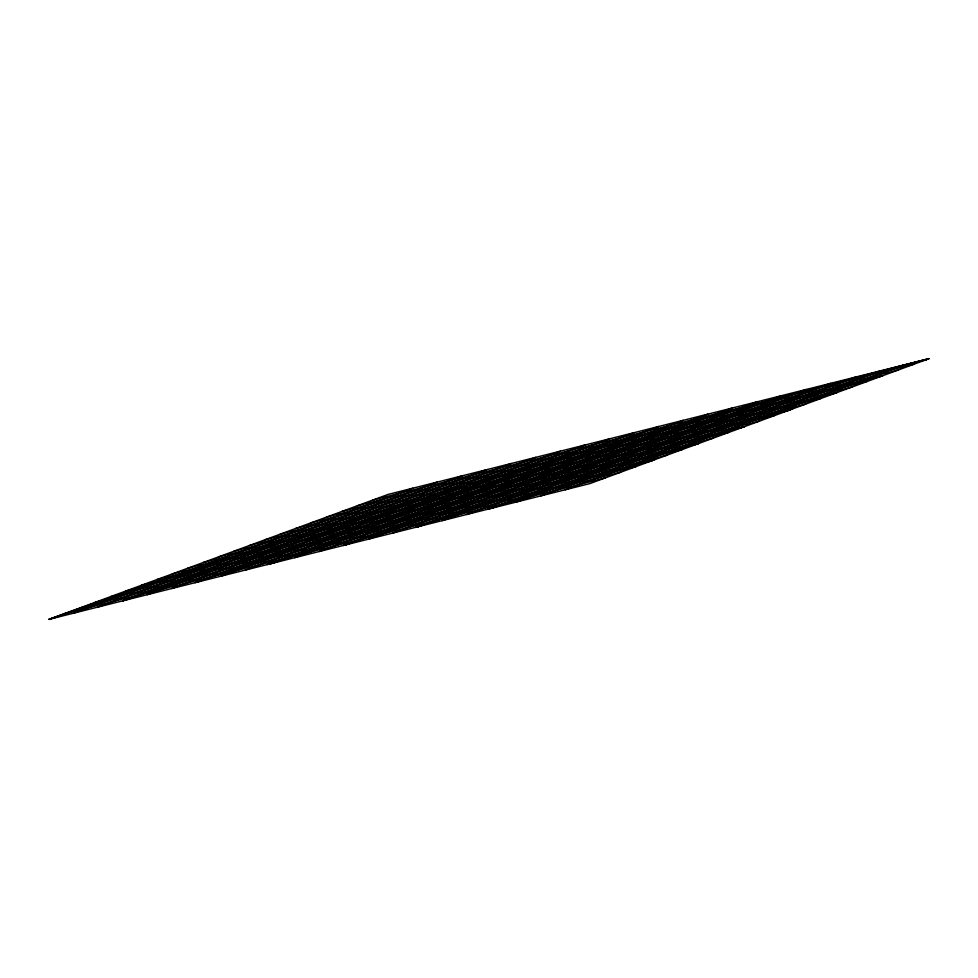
<?xml version="1.0" encoding="UTF-8"?>
<svg xmlns="http://www.w3.org/2000/svg" width="978" height="978" viewBox="0 0 978 978"><rect width="100%" height="100%" fill="white"/><g stroke="black" fill="none" stroke-linecap="round" stroke-linejoin="round"><path stroke-width="1.47" d="M650.346 456.005L623.732 463.364L699.246 443.291M711.336 425.491L711.972 425.185M733.634 414.819L734.27 414.525M654.624 455.002L655.394 454.672M740.285 417.728L741.067 417.386M767.901 405.65L768.684 405.308M692.29 440.271L693.145 439.904M768.586 410.259L769.515 409.88M801.398 396.799L802.327 396.42M796.116 403.107L797.192 402.679M833.977 388.339L835.053 387.911M683.903 447.362L685.016 446.922M726.544 431.359L727.693 430.931M822.779 396.286L823.989 395.833M865.518 380.271L866.74 379.819M48.9 619.367L388.229 494.391L929.1 358.633L589.771 483.609L48.9 619.367C154.182 581.311 261.077 547.937 368.083 515.113M73.484 613.194L412.814 488.218M98.069 607.02L437.398 482.056M122.653 600.847L461.983 475.883M147.238 594.685L486.567 469.709M171.822 588.511L511.152 463.535M196.407 582.338L535.736 457.374M220.991 576.164L560.321 451.2M245.576 570.003L584.905 445.027M270.172 563.829L609.49 438.853M294.757 557.656L634.074 432.692M319.341 551.482L658.659 426.518M343.926 545.308L683.243 420.344M368.51 539.147L707.827 414.171M393.095 532.973L732.424 407.997M417.679 526.8L757.009 401.836M442.264 520.626L781.593 395.662M466.848 514.465L806.178 389.488M491.433 508.291L830.762 383.315M516.017 502.117L855.347 377.153M540.602 495.944L879.931 370.98M565.186 489.782L904.516 364.806M50.954 618.854L99.683 601.446M52.995 618.341C183.204 571.238 315.723 530.858 448.34 491.176M122.996 600.761C371.774 513.254 626.079 442.142 881.325 376.224M125.05 600.247L167.079 585.235L271.994 550.284M195.05 582.68C330.454 534.122 468.621 493.719 606.873 454.159M197.091 582.167C311.958 540.797 429.036 505.895 546.176 471.628M267.092 564.599C361.567 530.626 457.777 501.763 554.171 473.829M269.146 564.086L332.129 542.167L413.804 516.054M271.187 563.572L333.779 541.788L459.538 502.117M273.241 563.059L335.417 541.421M343.241 545.492L393.315 528.254M345.283 544.966L367.398 537.069M415.283 527.399L494.526 501.164M417.337 526.885L471.861 508.352L470.455 508.646M487.337 509.318L533.193 494.037L624.624 467.728M489.379 508.804L563.866 484.99M155.16 582.399C409.929 498.768 668.108 425.699 927.816 359.109M391.665 528.633L454.733 508.511M509.11 501.946L534.33 493.829M421.2 518.976L489.183 497.9M331.958 531.14C514.147 474.672 697.705 422.594 882.608 375.76M412.679 516.262C538.377 477.741 664.869 441.763 792.217 409.048M493.401 501.372L518.829 493.694M457.851 502.35L505.296 488.132M488.34 498.022L638.328 454.66M517.985 493.804L544.343 486.042M447.264 491.237L613.206 443.254M505.834 488.095L652.913 445.956L748.366 420.259M524.819 487.081L600.455 465.21M543.792 486.066L624.135 463.12M562.778 485.051L654.037 459.941M553.939 473.768L653.316 445.724M570.394 478.279L597.338 470.589M613.108 443.413L777.547 398.034L929.1 358.633M606.788 454.318L667.509 437.264M594.037 476.274L652.754 460.406M695.884 420.344L776.838 398.352M667.106 437.496L837.412 392.398M637.925 454.904L744.441 426.64M726.104 421.481L836.129 392.875M699.661 433.523L788.354 410.467M674.649 444.929L743.158 427.117M853.586 378.229L926.533 359.586M746.348 421.066L789.637 410.002M674.527 449.758L697.95 443.767M372.801 500.076L913.672 364.317M357.373 505.748L898.256 370.002M341.958 511.433L882.828 375.674M326.53 517.117L867.4 381.359M311.102 522.79L851.985 387.043M295.686 528.475L836.557 392.716M280.258 534.159L821.129 398.401M264.83 539.832L805.713 404.085M249.414 545.516L790.285 409.758M233.986 551.201L774.857 415.442M218.559 556.873L759.441 421.127M203.143 562.558L744.014 426.799M187.715 568.242L728.586 432.484M172.287 573.915L713.17 438.168M156.871 579.599L697.742 443.841M141.443 585.284L682.314 449.525M126.015 590.956L666.898 455.21M110.6 596.641L651.47 460.882M95.172 602.326L636.042 466.567M79.744 607.998L620.627 472.252M64.328 613.683L605.199 477.924M133.558 596.996L135.563 596.494M203.974 579.489L205.979 578.988M354.391 541.506L356.347 541.017M424.758 524.025L426.689 523.548M154.646 589.465L156.553 589M221.81 573.12L223.717 572.656M177.593 581.47L179.402 581.042M241.224 566.372L243.021 565.944M378.608 533.083L380.356 532.668M445.858 516.739L447.545 516.347M202.312 573.071L204.011 572.68M262.116 559.257L263.815 558.866M228.681 564.282L230.27 563.927M284.415 551.836L286.004 551.482M406.432 523.805L407.96 523.474M256.603 555.149L258.07 554.832M308.033 544.11L309.488 543.792M285.955 545.712L287.287 545.443M332.85 536.127L334.183 535.858M358.767 527.924L360.026 527.668M437.398 513.841L438.67 513.597M316.591 536.005L317.801 535.773M498.328 499.856L499.391 499.672M348.412 526.078L349.476 525.895M385.674 519.526L386.726 519.33M470.968 503.364L471.958 503.205M381.261 515.968L382.178 515.822M413.449 510.968L414.366 510.834M415.002 505.712L415.772 505.614M528.316 490.711L529.037 490.626M506.58 492.557L507.264 492.484M441.983 502.301L442.679 502.227M449.501 495.369L450.112 495.32M471.151 493.56L471.763 493.499"/></g></svg>
